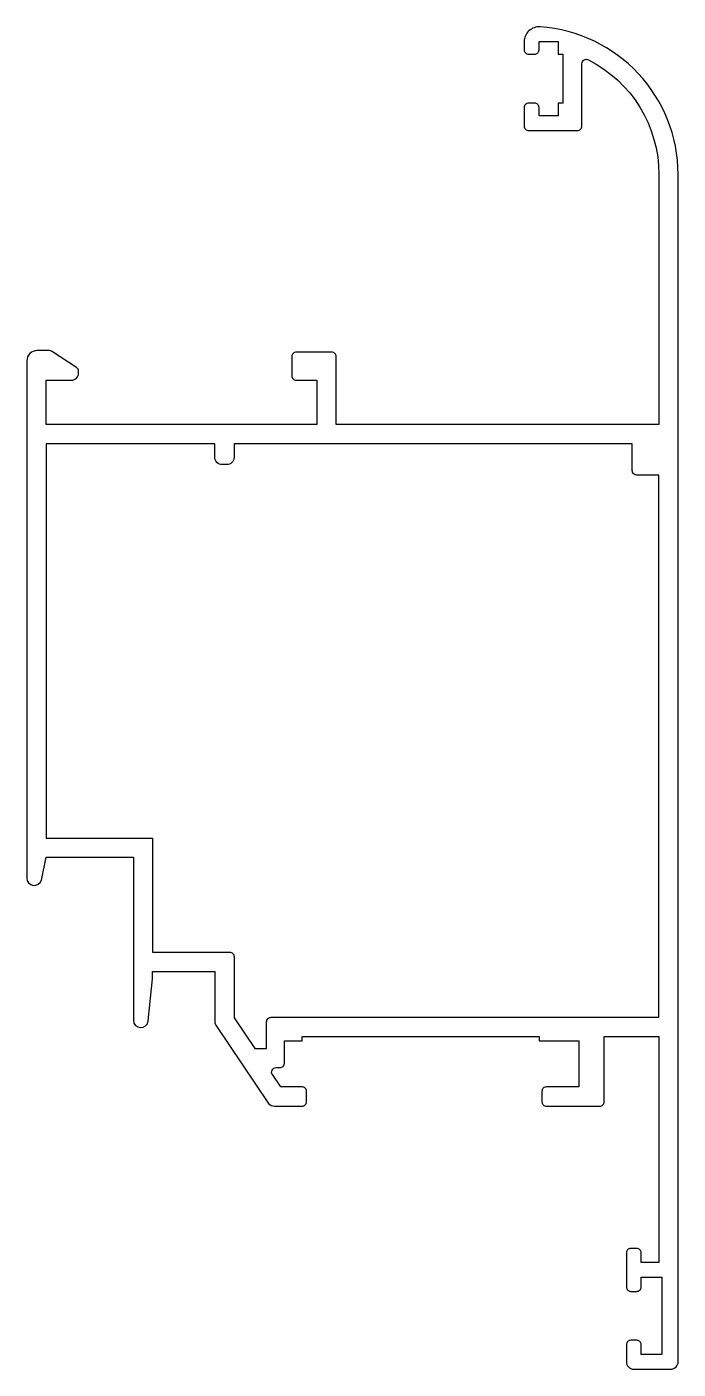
# Model space of a CAD drawing. Extents: x 147.6 to 191.6, y 146.7 to 237.3.
import ezdxf

# ---------------------------------------------------------------- set-up
doc = ezdxf.new("R2010")
doc.units = 0
doc.layers.get('0').update_dxf_attribs({"linetype": 'CONTINUOUS'})

msp = doc.modelspace()

# ---------------------------------------------------------------- linework, layer by layer
for points in [[(154.752, 181.235), (154.752, 170.235, 0.951753), (155.75, 170.186), (156.052, 173.035), (156.052, 173.535), (160.252, 173.535), (160.252, 170.152, 0.171791), (160.363, 169.837), (163.887, 164.621, 0.226318), (164.275, 164.435), (166.152, 164.435, 0.414214), (166.452, 164.735), (166.452, 165.435, 0.414214), (166.152, 165.735), (164.703, 165.735), (164.141, 166.567, -0.601055), (164.389, 167.035), (164.652, 167.035, 0.414214), (164.952, 167.335), (164.952, 168.835), (166.152, 168.835), (166.152, 169.135), (182.152, 169.135), (182.152, 168.835), (184.852, 168.835), (184.852, 165.735), (182.652, 165.735, 0.414214), (182.352, 165.435), (182.352, 164.735, 0.414214), (182.652, 164.435), (186.252, 164.435, 0.414214), (186.552, 164.735), (186.552, 169.135), (190.252, 169.135), (190.252, 153.885), (189.052, 153.885), (189.052, 154.535, 0.414214), (188.752, 154.835), (188.352, 154.835, 0.414214), (188.052, 154.535), (188.052, 152.235, 0.414214), (188.352, 151.935), (188.752, 151.935, 0.414214), (189.052, 152.235), (189.052, 152.885), (190.452, 152.885), (190.452, 147.685), (189.052, 147.685), (189.052, 148.335, 0.414214), (188.752, 148.635), (188.352, 148.635, 0.414214), (188.052, 148.335), (188.052, 147.185, 0.414214), (188.552, 146.685), (191.052, 146.685, 0.414214), (191.552, 147.185), (191.552, 227.305, 0.394805), (182.219, 237.283, 0.433892), (181.152, 236.285), (181.152, 235.735, 0.414214), (181.452, 235.435), (181.852, 235.435, 0.414214), (182.152, 235.735), (182.152, 236.285), (183.452, 236.285), (183.452, 235.435), (183.752, 235.435), (183.752, 233.785), (183.752, 232.135), (183.452, 232.135), (183.452, 231.285), (182.152, 231.285), (182.152, 231.835, 0.414214), (181.852, 232.135), (181.452, 232.135, 0.414214), (181.152, 231.835), (181.152, 230.585, 0.414214), (181.452, 230.285), (184.752, 230.285, 0.414214), (185.052, 230.585), (185.052, 234.797, -0.559434), (185.488, 235.064, -0.282517), (190.252, 227.305), (190.252, 210.435), (168.452, 210.435), (168.452, 215.035, 0.414214), (168.152, 215.335), (165.752, 215.335, 0.414214), (165.452, 215.035), (165.452, 213.735, 0.414214), (165.752, 213.435), (167.152, 213.435), (167.152, 210.435), (148.852, 210.435), (148.852, 213.435), (150.552, 213.435, 0.414214), (151.052, 213.935), (151.052, 214.033, 0.253071), (150.916, 214.284), (149.282, 215.354, 0.145854), (149.008, 215.435), (148.252, 215.435, 0.414214), (147.552, 214.735), (147.552, 179.83, 0.871754), (148.533, 179.695), (148.852, 181.235)], [(161.252, 174.835, -0.414214), (161.552, 174.535), (161.552, 170.4), (162.947, 168.335), (163.752, 168.335), (163.752, 170.135, -0.414214), (164.052, 170.435), (190.252, 170.435), (190.252, 207.035), (188.752, 207.035, -0.414214), (188.452, 207.335), (188.452, 209.135), (161.552, 209.135), (161.552, 208.235, -0.414214), (161.052, 207.735), (160.752, 207.735, -0.414214), (160.252, 208.235), (160.252, 209.135), (148.852, 209.135), (148.852, 182.535), (156.052, 182.535), (156.052, 174.835)]]:
    msp.add_lwpolyline(points, format="xyb", close=True)

doc.saveas('drawing.dxf')
